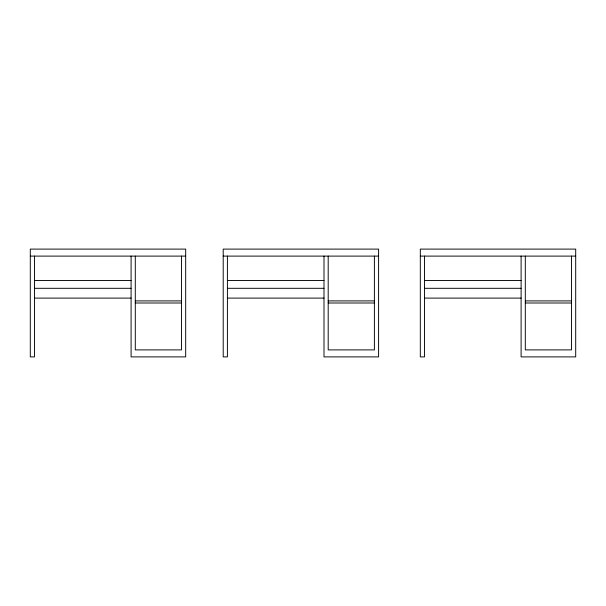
<?xml version="1.0" encoding="UTF-8"?>
<svg xmlns="http://www.w3.org/2000/svg" width="606" height="606" viewBox="0 0 606 606"><rect width="100%" height="100%" fill="white"/><g stroke="black" fill="none" stroke-linecap="round" stroke-linejoin="round"><path stroke-width="0.91" d="M30.3 256.103L185.686 256.103M223.205 256.103L378.591 256.103M420.314 256.103L575.7 256.103M34.497 280.464L131.093 280.464M227.409 280.464L323.998 280.464M424.511 280.464L521.107 280.464M34.497 288.305L131.093 288.305M227.409 288.305L323.998 288.305M424.511 288.305L521.107 288.305M34.497 298.099L131.093 298.099M227.409 298.099L323.998 298.099M424.511 298.099L521.107 298.099M135.289 300.902L181.489 300.902M328.194 300.902L374.394 300.902M525.304 300.902L571.503 300.902M135.289 303L181.489 303M328.194 303L374.394 303M525.304 303L571.503 303M571.503 256.103L571.503 349.897L525.304 349.897L525.304 256.103M521.107 256.103L521.107 356.896L575.7 356.896L575.7 249.104L420.314 249.104L420.314 356.896L424.511 356.896L424.511 256.103M374.394 256.103L374.394 349.897L328.194 349.897L328.194 256.103M323.998 256.103L323.998 356.896L378.591 356.896L378.591 249.104L223.205 249.104L223.205 356.896L227.409 356.896L227.409 256.103M181.489 256.103L181.489 349.897L135.289 349.897L135.289 256.103M131.093 256.103L131.093 356.896L185.686 356.896L185.686 249.104L30.3 249.104L30.3 356.896L34.497 356.896L34.497 256.103"/></g></svg>
